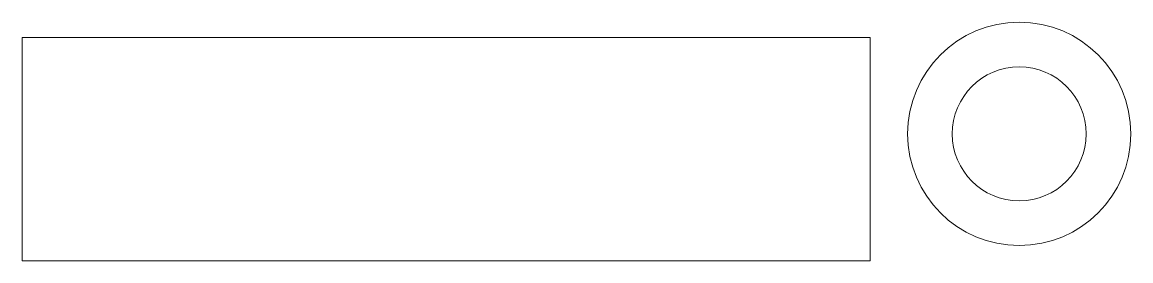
# Model space of a CAD drawing. Header units: millimetres. Extents: x 8.7 to 71.8, y 285.2 to 298.8.
import ezdxf

# ---------------------------------------------------------------- set-up
doc = ezdxf.new("R2010")
doc.units = ezdxf.units.MM

msp = doc.modelspace()

# ---------------------------------------------------------------- linework, layer by layer
at = {"color": 7, "linetype": 'Continuous', "lineweight": 15}
for p, q in [((56.955, 297.892), (8.695, 297.892)), ((8.695, 297.892), (8.695, 285.192)), ((56.955, 285.192), (56.955, 297.892)), ((8.695, 285.192), (56.955, 285.192))]:
    msp.add_line(p, q, dxfattribs=at)
for radius in [6.35, 3.81]:
    msp.add_circle((65.436, 292.412), radius, dxfattribs=at)

doc.saveas('drawing.dxf')
